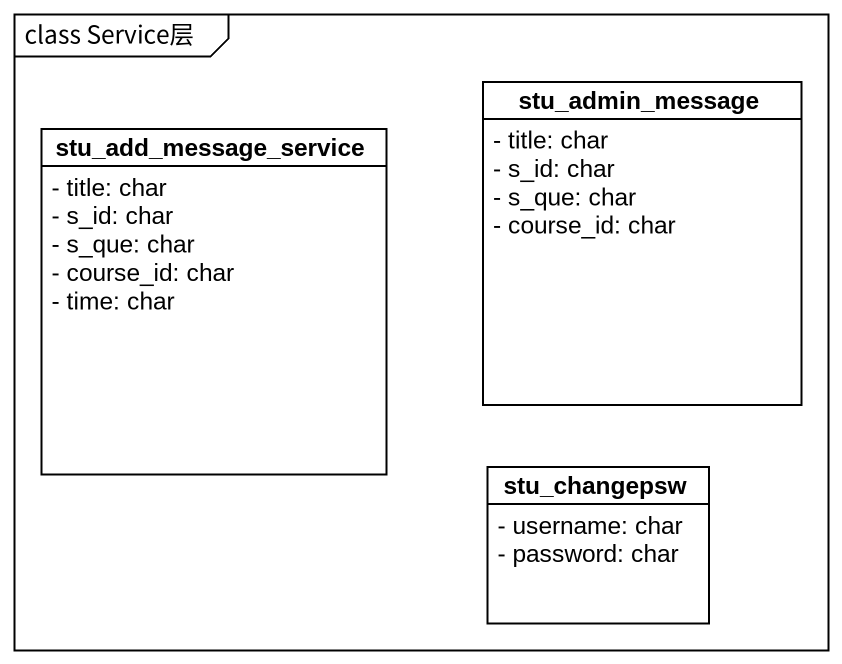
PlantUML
@startuml
mainframe class Service层
hide circle
hide empty members
skinparam classAttributeIconSize 0
class stu_add_message_service {
  - title: char
  - s_id: char
  - s_que: char
  - course_id: char
  - time: char
}
class stu_admin_message {
  - title: char
  - s_id: char
  - s_que: char
  - course_id: char
}
class stu_changepsw {
  - username: char
  - password: char
}
@enduml
